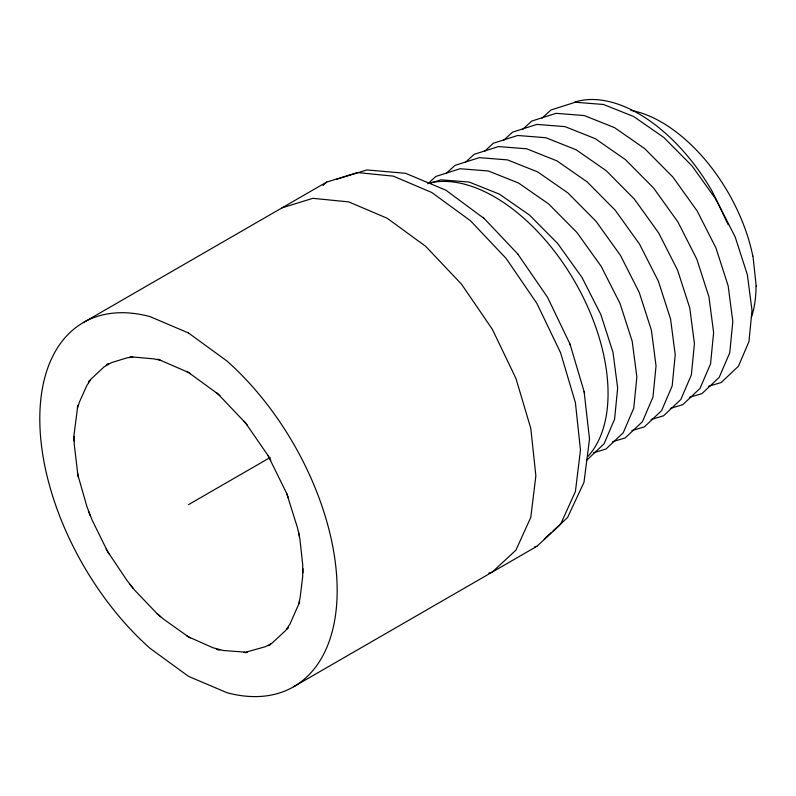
<?xml version="1.0" encoding="UTF-8"?>
<svg xmlns="http://www.w3.org/2000/svg" width="796" height="796" viewBox="0 0 796 796"><rect width="100%" height="100%" fill="white"/><g stroke="black" fill="none" stroke-linecap="round" stroke-linejoin="round"><path stroke-width="1.19" d="M74.028 436.387L74.277 444.695L77.889 475.023L86.983 506.823L92.167 520.166L107.53 551.399L126.892 580.324L134.474 589.955L157.031 613.597L163.926 619.417L188.483 636.87L213.039 647.775L223.049 650.451L245.735 652.203L265.585 646.65L271.943 643.228L285.694 630.472L289.983 624.024L298.55 604.532L300.142 597.488L302.699 576.573L302.699 564.623L299.903 538.892L297.465 527.668L286.66 493.361L268.083 455.611L245.735 423.213L218.114 394.07L188.483 372.458L160.692 360.379L153.926 358.867L132.892 357.006L126.892 357.882L111.39 362.668L104.067 366.896L91.271 378.846L86.983 385.294L79.501 401.831L77.431 408.447L73.59 438.327L74.028 440.765M77.431 408.447L77.511 406.249L78.416 404.786M299.535 600.871L299.465 603.07L298.55 604.532M302.948 572.931L302.948 568.553M88.416 382.697L88.983 380.876L90.306 380M288.56 626.621L287.983 628.442L286.66 629.318M106.206 365.245L107.241 363.941L108.893 363.702M270.759 644.073L269.725 645.377L268.083 645.616M586.801 460.108L604.045 443.83L614.582 419.223L617.656 387.98L612.99 352.28L600.841 314.569L582.005 277.466L557.688 243.516L529.499 215.069L499.321 194.095L469.133 182.055L440.944 179.806L429.372 183.488M323.017 185.458L326.649 182.085L357.444 172.583L393.304 176.135L431.79 192.503L470.267 220.572L506.127 258.421L536.922 303.485L560.553 352.688L575.409 402.667L580.473 450.029L575.409 491.54L560.553 524.375L536.922 546.295L293.625 686.759M544.215 539.171L551.399 532.504M553.2 530.842L567.568 517.519L583.985 482.336L589.518 439.084L584.105 391.523M427.75 183.816L435.83 176.443L460.138 168.732L488.326 170.981L518.514 183.01L548.693 203.985L576.881 232.432L601.199 266.381L620.034 303.495L632.183 341.195L636.85 376.906L633.775 408.139L623.238 432.745L605.995 449.024L593.498 452.765M446.049 173.558L455.023 165.369L479.331 157.648L507.52 159.896L537.708 171.936L567.886 192.901L596.075 221.348L620.392 255.297L639.228 292.411L651.377 330.121L656.043 365.822L652.969 397.055L642.432 421.671L625.188 437.939L612.691 441.68M465.242 162.474L474.217 154.285L498.525 146.564L526.713 148.812L556.902 160.852L587.08 181.826L615.268 210.273L639.586 244.223L658.421 281.326L670.57 319.037L675.237 354.737L672.162 385.98L661.625 410.587L644.382 426.865L631.885 430.596M484.436 151.389L493.411 143.2L517.718 135.479L545.907 137.738L576.095 149.767L606.273 170.742L634.462 199.189L658.78 233.138L677.615 270.242L689.764 307.952L694.43 343.663L691.366 374.896L680.819 399.502L663.575 415.781L651.078 419.522M503.629 140.315L512.604 132.126L536.912 124.405L565.1 126.654L595.289 138.693L625.467 159.658L653.655 188.105L677.973 222.054L696.808 259.168L708.957 296.868L713.624 332.579L710.559 363.812L700.012 388.428L682.769 404.696L670.272 408.438M522.823 129.231L531.798 121.042L556.106 113.321L584.294 115.569L614.482 127.609L644.66 148.583L672.849 177.02L697.167 210.98L716.002 248.083L728.151 285.794L732.817 321.494L729.753 352.737L719.206 377.344L701.963 393.612L689.465 397.353M542.016 118.146L550.991 109.957L575.299 102.236L603.487 104.485L633.676 116.524L663.854 137.499L692.042 165.946L716.36 199.895L735.196 236.999L747.345 274.71L752.011 310.41L748.946 341.653L738.399 366.26L721.156 382.538L708.659 386.269M83.351 322.559L326.649 182.085M188.483 504.664L270.202 457.481M129.609 357.305L131.041 356.598L132.892 357.006M247.357 652.014L245.934 652.72L244.074 652.312M336.469 179.329L366.886 169.936L405.572 173.309L445.8 190.144L484.267 218.611M282.043 207.846L312.838 198.333L348.698 201.886L387.184 218.253L425.661 246.322L461.521 284.182L492.316 329.245L515.947 378.438L530.803 428.427L535.867 475.789L530.803 517.291L515.947 550.126L492.316 572.045L488.764 573.14M534.554 547.021L536.922 546.295M157.031 359.404L158.752 359.344L160.692 360.379M219.935 649.914L218.223 649.974L216.273 648.939M186.592 371.394L190.383 373.583M190.383 637.924L186.592 635.735M216.273 392.478L219.935 395.721M160.692 616.84L157.031 613.597M244.074 421.203L247.357 425.283M132.892 588.125L129.609 584.035M517.659 253.864L547.558 297.346L569.996 344.061L584.622 393.304M482.993 217.268L518.325 254.561M268.083 455.611L270.759 460.247M108.893 553.708L106.206 549.071M286.66 493.361L288.56 498.246M90.306 515.957L88.416 511.072M722.101 211.985L712.201 191.368A147.19 84.983 60 0 0 574.672 102.117M722.609 213.049L728.231 224.741M298.55 531.887L299.535 536.683M78.416 477.431L77.431 472.635M715.833 198.94L716.559 201.249M569.996 344.061L570.264 344.986M756.2 286.142L752.966 256.014M630.85 110.355A133.808 77.172 60.1 0 1 752.797 255.964M756.021 286.043A133.808 77.172 60.1 0 1 751.374 317.345M429.004 183.07A160.573 92.704 60 0 1 574.274 280.709A160.573 92.704 60 0 1 588.105 456.237M188.483 332.977L150.006 316.609A210.273 121.4 60 0 0 39.8 418.815A210.273 121.4 60 0 0 150.006 648.282L188.483 676.341L226.969 692.709A210.273 121.4 60 0 0 337.166 590.503A210.273 121.4 60 0 0 226.969 361.036L188.483 332.977"/></g></svg>
